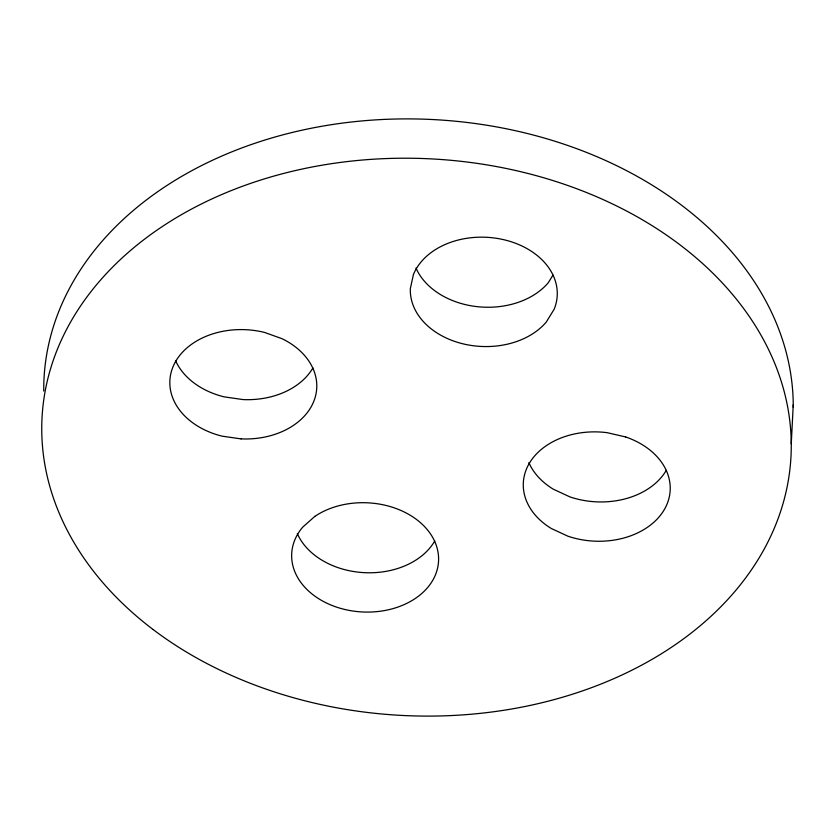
<?xml version="1.0" encoding="UTF-8"?>
<svg xmlns="http://www.w3.org/2000/svg" width="835" height="835" viewBox="0 0 835 835"><rect width="100%" height="100%" fill="white"/><g stroke="black" fill="none" stroke-linecap="round" stroke-linejoin="round"><path stroke-width="1.25" d="M791.256 443.959L793.25 404.651M552.958 275.112L548.271 282.741A73.522 54.64 2.9 0 1 477.14 306.654A73.522 54.64 2.9 0 1 415.997 268.077M43.744 391.041A374.978 278.66 2.9 0 1 417.97 119.008A374.978 278.66 2.9 0 1 793.25 407.23M312.937 367.87A73.522 54.64 2.9 0 1 243.048 399.579L224.114 396.855A73.522 54.64 2.9 0 1 175.507 360.501M666.299 470.303A73.522 54.64 2.9 0 1 569.825 496.856L553.323 489.206A73.522 54.64 2.9 0 1 528.889 462.653M434.753 540.986A73.522 54.64 2.9 0 1 364.06 572.643A73.522 54.64 2.9 0 1 297.323 533.607M413.44 274.506L410.35 288.524A73.522 54.64 2.9 0 0 462.611 343.738A73.522 54.64 2.9 0 0 546.278 322.049L554.158 309.221A73.522 54.64 2.9 0 0 504.987 239.989A73.522 54.64 2.9 0 0 413.44 274.506M314.785 516.427L302.646 527.209A73.522 54.64 2.9 0 0 356.482 611.491A73.522 54.64 2.9 0 0 434.91 541.863A73.522 54.64 2.9 0 0 314.785 516.427M241.054 438.886L222.12 436.162A73.522 54.64 2.9 0 1 172.949 366.93A73.522 54.64 2.9 0 1 264.497 332.413L281.98 338.676A73.522 54.64 2.9 0 1 313.668 401.645A73.522 54.64 2.9 0 1 241.054 438.886M625.676 436.966L607.212 432.687A73.522 54.64 2.9 0 0 529.202 463.519A73.522 54.64 2.9 0 0 551.33 528.513L567.831 536.164A73.522 54.64 2.9 0 0 664.305 509.611A73.522 54.64 2.9 0 0 625.676 436.966M153.108 629.527A374.978 278.66 2.9 0 0 779.076 515.905A374.978 278.66 2.9 0 0 317.331 166.029A374.978 278.66 2.9 0 0 153.108 629.527"/></g></svg>
